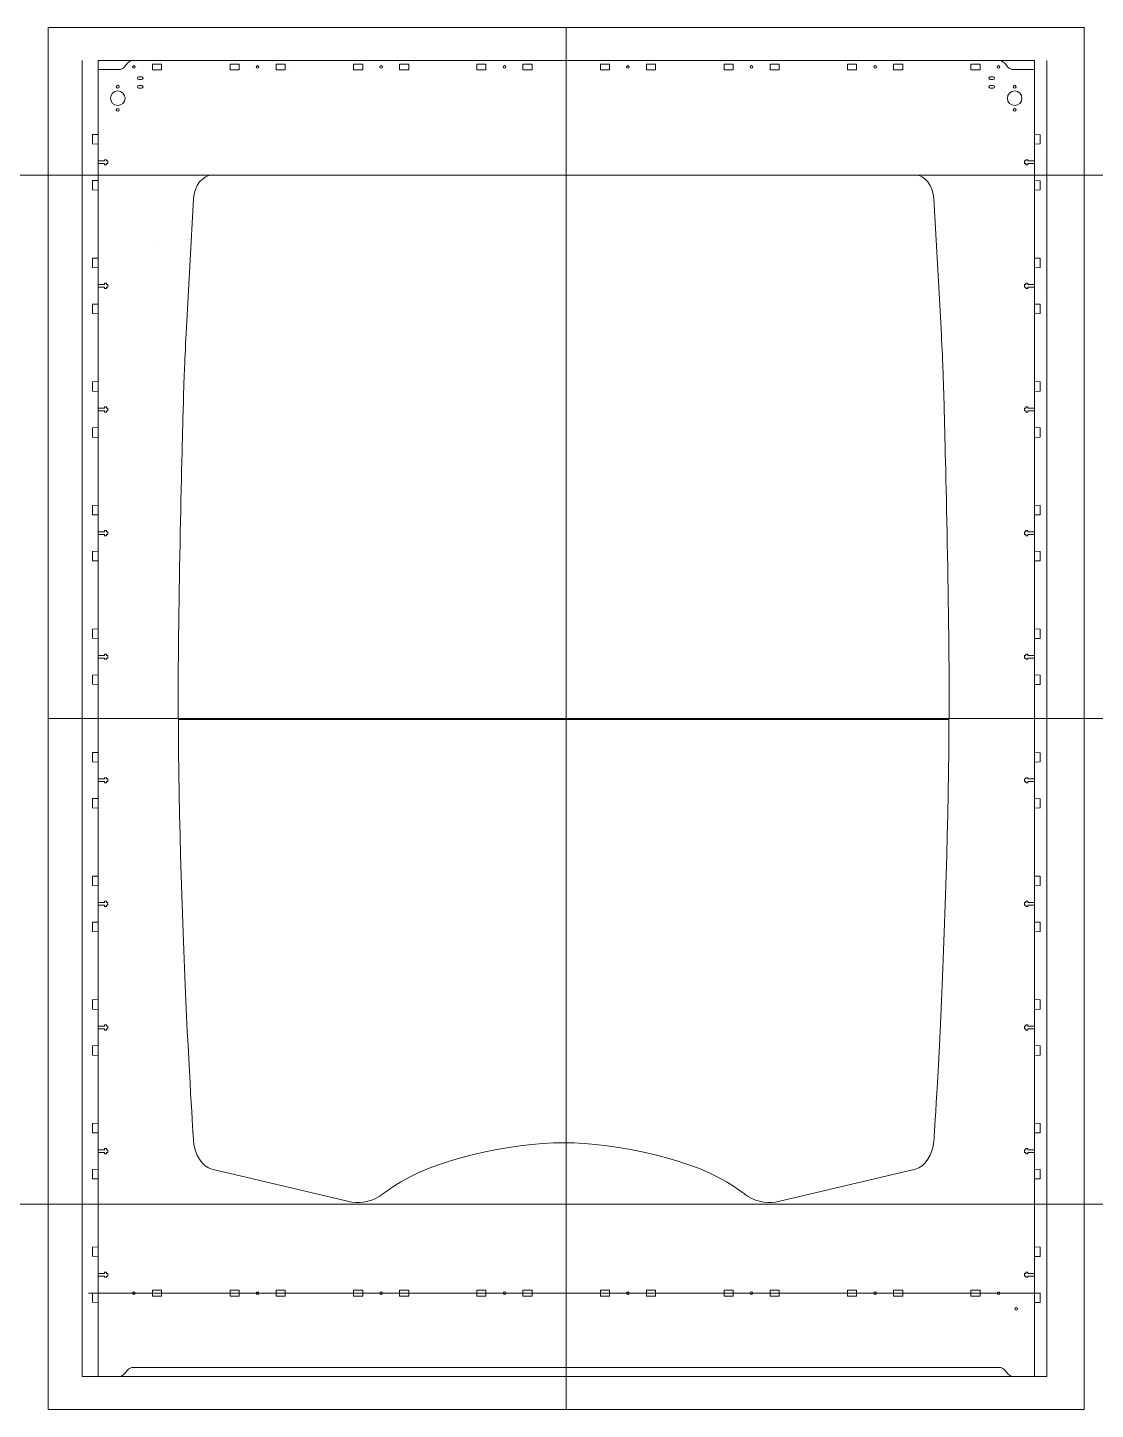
# Model space of a CAD drawing. Header units: millimetres. Extents: x -1390 to 6316, y -1840 to 2435.
# Drawn here: x 1682 to 2610, y 0 to 1200 of the extents above; entities that cross this region are included whole.
import ezdxf

# ---------------------------------------------------------------- set-up
doc = ezdxf.new("R2010")
doc.units = ezdxf.units.MM
for name, color, linetype, lineweight, true_color in [('Front', 1, 'CONTINUOUS', 0, 0xff0000), ('Laser Table', 3, 'CONTINUOUS', 0, 0x00ff00), ('New Front', 1, 'CONTINUOUS', 0, 0xff0000), ('Referance lines', 3, 'CONTINUOUS', 0, 0x00ff00)]:
    doc.layers.add(name, color=color, linetype=linetype, lineweight=lineweight, true_color=true_color)

msp = doc.modelspace()

# ---------------------------------------------------------------- linework, layer by layer
at = {"layer": 'Front', "color": 1, "true_color": 0xff0000}
for points in [[(1781.2, 1157.4), (1778.8, 1157.4)], [(1778.8, 1155), (1781.2, 1155), (1781.2, 1155)], [(2520.8, 1157.4), (2518.4, 1157.4)], [(2518.4, 1155), (2520.8, 1155), (2520.8, 1155)], [(1781.2, 1149.7), (1778.8, 1149.7)], [(1778.8, 1147.3), (1781.2, 1147.3), (1781.2, 1147.3)], [(2520.8, 1149.7), (2518.4, 1149.7)], [(2518.4, 1147.3), (2520.8, 1147.3), (2520.8, 1147.3)]]:
    msp.add_lwpolyline(points, dxfattribs=at)
for points in [[(1778.8, 1157.4), (1778.1, 1157.4), (1777.6, 1156.8), (1777.6, 1156.2)], [(1777.6, 1156.2), (1777.6, 1155.5), (1778.1, 1155), (1778.8, 1155)], [(1782.4, 1156.2), (1782.4, 1156.8), (1781.8, 1157.4), (1781.2, 1157.4)], [(1781.2, 1155), (1781.8, 1155), (1782.4, 1155.5), (1782.4, 1156.2)], [(2518.4, 1157.4), (2517.8, 1157.4), (2517.2, 1156.8), (2517.2, 1156.2)], [(2517.2, 1156.2), (2517.2, 1155.5), (2517.8, 1155), (2518.4, 1155)], [(2522, 1156.2), (2522, 1156.8), (2521.5, 1157.4), (2520.8, 1157.4)], [(2520.8, 1155), (2521.5, 1155), (2522, 1155.5), (2522, 1156.2)], [(1778.8, 1149.7), (1778.1, 1149.7), (1777.6, 1149.1), (1777.6, 1148.5)], [(1777.6, 1148.5), (1777.6, 1147.8), (1778.1, 1147.3), (1778.8, 1147.3)], [(1782.4, 1148.5), (1782.4, 1149.1), (1781.8, 1149.7), (1781.2, 1149.7)], [(1781.2, 1147.3), (1781.8, 1147.3), (1782.4, 1147.8), (1782.4, 1148.5)], [(2518.4, 1149.7), (2517.8, 1149.7), (2517.2, 1149.1), (2517.2, 1148.5)], [(2517.2, 1148.5), (2517.2, 1147.8), (2517.8, 1147.3), (2518.4, 1147.3)], [(2522, 1148.5), (2522, 1149.1), (2521.5, 1149.7), (2520.8, 1149.7)], [(2520.8, 1147.3), (2521.5, 1147.3), (2522, 1147.8), (2522, 1148.5)]]:
    msp.add_open_spline(points, degree=3, dxfattribs=at)
at = {"layer": 'Laser Table', "color": 3, "true_color": 0x00ff00}
for p, q in [((1700, 0), (1700, 1200)), ((2600, 0), (2600, 1200)), ((2600, 0), (1700, 0))]:
    msp.add_line(p, q, dxfattribs=at)
at = {"layer": 'Laser Table'}
msp.add_line((1700, 1200), (2600, 1200), dxfattribs=at)
at = {"layer": 'New Front', "color": 1, "true_color": 0xff0000}
for p, q in [((1773.9, 1171.5), (2526, 1171.5)), ((1761.5, 1163.5), (1743.3, 1163.5)), ((1743.3, 1163.5), (1743.3, 1145.4)), ((2538.4, 1163.5), (2556.7, 1163.5)), ((2556.7, 1163.5), (2556.7, 1145.4)), ((1743.3, 1107.3), (1743.3, 1146.6)), ((2556.7, 1107.2), (2556.7, 1146.6)), ((1738.4, 1107.1), (1743.3, 1107.3)), ((1738.4, 1099), (1738.4, 1107.1)), ((2556.7, 1107.2), (2561.6, 1107)), ((2561.6, 1107), (2561.6, 1099)), ((1743.3, 1098.8), (1738.4, 1099)), ((1743.3, 1084.2), (1743.3, 1098.8)), ((2561.6, 1099), (2556.7, 1098.8)), ((2556.7, 1098.8), (2556.7, 1084.2)), ((1748.9, 1084.2), (1743.3, 1084.2)), ((1743.3, 1067.3), (1743.3, 1081.9)), ((1743.3, 1081.9), (1748.9, 1081.9)), ((1750.7, 1085.3), (1748.9, 1085.3)), ((1748.9, 1085.3), (1748.9, 1084.2)), ((1748.9, 1081.9), (1748.9, 1080.8)), ((1748.9, 1080.8), (1750.7, 1080.8)), ((1750.7, 1084.2), (1750.7, 1085.3)), ((1751.9, 1084.2), (1750.7, 1084.2)), ((1750.7, 1080.8), (1750.7, 1081.9)), ((1750.7, 1081.9), (1751.9, 1081.9)), ((1751.9, 1081.9), (1751.9, 1084.2)), ((2549.3, 1084.2), (2548.1, 1084.2)), ((2548.1, 1084.2), (2548.1, 1081.9)), ((2548.1, 1081.9), (2549.3, 1081.9)), ((2551.1, 1085.3), (2549.3, 1085.3)), ((2549.3, 1085.3), (2549.3, 1084.2)), ((2549.3, 1081.9), (2549.3, 1080.8)), ((2549.3, 1080.8), (2551.1, 1080.8)), ((2551.1, 1084.2), (2551.1, 1085.3)), ((2556.7, 1084.2), (2551.1, 1084.2)), ((2551.1, 1080.8), (2551.1, 1081.9)), ((2551.1, 1081.9), (2556.7, 1081.9)), ((2556.7, 1081.9), (2556.7, 1067.2)), ((1738.4, 1067.1), (1743.3, 1067.3)), ((1738.4, 1059), (1738.4, 1067.1)), ((1743.3, 1058.8), (1738.4, 1059)), ((1743.3, 999.9), (1743.3, 1058.8)), ((2556.7, 1067.2), (2561.6, 1067)), ((2561.6, 1059), (2556.7, 1058.8)), ((2556.7, 1058.8), (2556.7, 999.9)), ((2561.6, 1067), (2561.6, 1059)), ((1738.4, 999.7), (1743.3, 999.9)), ((1738.4, 991.7), (1738.4, 999.7)), ((2556.7, 999.9), (2561.6, 999.7)), ((2561.6, 999.7), (2561.6, 991.7)), ((1743.3, 991.5), (1738.4, 991.7)), ((1743.3, 976.8), (1743.3, 991.5)), ((2561.6, 991.7), (2556.7, 991.5)), ((2556.7, 991.5), (2556.7, 976.8)), ((1748.9, 976.8), (1743.3, 976.8)), ((1743.3, 959.9), (1743.3, 974.5)), ((1743.3, 974.5), (1748.9, 974.5)), ((1750.7, 978), (1748.9, 978)), ((1748.9, 978), (1748.9, 976.8)), ((1748.9, 974.5), (1748.9, 973.4)), ((1748.9, 973.4), (1750.7, 973.4)), ((1750.7, 976.8), (1750.7, 978)), ((1751.9, 976.8), (1750.7, 976.8)), ((1750.7, 973.4), (1750.7, 974.5)), ((1750.7, 974.5), (1751.9, 974.5)), ((1751.9, 974.5), (1751.9, 976.8)), ((2549.3, 976.8), (2548.1, 976.8)), ((2548.1, 976.8), (2548.1, 974.5)), ((2548.1, 974.5), (2549.3, 974.5)), ((2551.1, 978), (2549.3, 978)), ((2549.3, 978), (2549.3, 976.8)), ((2549.3, 974.5), (2549.3, 973.4)), ((2549.3, 973.4), (2551.1, 973.4)), ((2551.1, 976.8), (2551.1, 978)), ((2556.7, 976.8), (2551.1, 976.8)), ((2551.1, 973.4), (2551.1, 974.5)), ((2551.1, 974.5), (2556.7, 974.5)), ((2556.7, 974.5), (2556.7, 959.9)), ((1738.4, 959.7), (1743.3, 959.9)), ((1738.4, 951.7), (1738.4, 959.7)), ((1743.3, 951.5), (1738.4, 951.7)), ((1743.3, 892.6), (1743.3, 951.5)), ((2556.7, 959.9), (2561.6, 959.7)), ((2561.6, 951.7), (2556.7, 951.5)), ((2556.7, 951.5), (2556.7, 892.6)), ((2561.6, 959.7), (2561.6, 951.7)), ((1738.4, 892.4), (1743.3, 892.6)), ((1738.4, 884.3), (1738.4, 892.4)), ((2556.7, 892.6), (2561.6, 892.4)), ((2561.6, 892.4), (2561.6, 884.3)), ((1743.3, 884.1), (1738.4, 884.3)), ((1743.3, 869.5), (1743.3, 884.1)), ((2561.6, 884.3), (2556.7, 884.1)), ((2556.7, 884.1), (2556.7, 869.5)), ((1748.9, 869.5), (1743.3, 869.5)), ((1743.3, 852.6), (1743.3, 867.2)), ((1743.3, 867.2), (1748.9, 867.2)), ((1750.7, 870.6), (1748.9, 870.6)), ((1748.9, 870.6), (1748.9, 869.5)), ((1748.9, 867.2), (1748.9, 866.1)), ((1748.9, 866.1), (1750.7, 866.1)), ((1750.7, 869.5), (1750.7, 870.6)), ((1751.9, 869.5), (1750.7, 869.5)), ((1750.7, 866.1), (1750.7, 867.2)), ((1750.7, 867.2), (1751.9, 867.2)), ((1751.9, 867.2), (1751.9, 869.5)), ((2549.3, 869.5), (2548.1, 869.5)), ((2548.1, 869.5), (2548.1, 867.2)), ((2548.1, 867.2), (2549.3, 867.2)), ((2551.1, 870.6), (2549.3, 870.6)), ((2549.3, 870.6), (2549.3, 869.5)), ((2549.3, 867.2), (2549.3, 866.1)), ((2549.3, 866.1), (2551.1, 866.1)), ((2551.1, 869.5), (2551.1, 870.6)), ((2556.7, 869.5), (2551.1, 869.5)), ((2551.1, 866.1), (2551.1, 867.2)), ((2551.1, 867.2), (2556.7, 867.2)), ((2556.7, 867.2), (2556.7, 852.6)), ((1738.4, 852.4), (1743.3, 852.6)), ((1738.4, 844.3), (1738.4, 852.4)), ((2556.7, 852.6), (2561.6, 852.4)), ((2561.6, 852.4), (2561.6, 844.3)), ((1743.3, 844.1), (1738.4, 844.3)), ((1743.3, 785.2), (1743.3, 844.1)), ((2561.6, 844.3), (2556.7, 844.1)), ((2556.7, 844.1), (2556.7, 785.2)), ((1738.4, 785), (1743.3, 785.2)), ((1738.4, 777), (1738.4, 785)), ((2556.7, 785.2), (2561.6, 785)), ((2561.6, 785), (2561.6, 777)), ((1743.3, 776.8), (1738.4, 777)), ((1743.3, 762.2), (1743.3, 776.8)), ((2561.6, 777), (2556.7, 776.8)), ((2556.7, 776.8), (2556.7, 762.2)), ((1748.9, 762.2), (1743.3, 762.2)), ((1743.3, 745.2), (1743.3, 759.9)), ((1743.3, 759.9), (1748.9, 759.9)), ((1750.7, 763.3), (1748.9, 763.3)), ((1748.9, 763.3), (1748.9, 762.2)), ((1748.9, 759.9), (1748.9, 758.7)), ((1748.9, 758.7), (1750.7, 758.7)), ((1750.7, 762.2), (1750.7, 763.3)), ((1751.9, 762.2), (1750.7, 762.2)), ((1750.7, 758.7), (1750.7, 759.9)), ((1750.7, 759.9), (1751.9, 759.9)), ((1751.9, 759.9), (1751.9, 762.2)), ((2549.3, 762.2), (2548.1, 762.2)), ((2548.1, 762.2), (2548.1, 759.9)), ((2548.1, 759.9), (2549.3, 759.9)), ((2551.1, 763.3), (2549.3, 763.3)), ((2549.3, 763.3), (2549.3, 762.2)), ((2549.3, 759.9), (2549.3, 758.7)), ((2549.3, 758.7), (2551.1, 758.7)), ((2551.1, 762.2), (2551.1, 763.3)), ((2556.7, 762.2), (2551.1, 762.2)), ((2551.1, 758.7), (2551.1, 759.9)), ((2551.1, 759.9), (2556.7, 759.9)), ((2556.7, 759.9), (2556.7, 745.2)), ((1738.4, 745), (1743.3, 745.2)), ((1738.4, 737), (1738.4, 745)), ((2556.7, 745.2), (2561.6, 745)), ((2561.6, 745), (2561.6, 737)), ((1743.3, 736.8), (1738.4, 737)), ((1743.3, 677.9), (1743.3, 736.8)), ((2561.6, 737), (2556.7, 736.8)), ((2556.7, 736.8), (2556.7, 677.9)), ((1738.4, 677.7), (1743.3, 677.9)), ((1738.4, 669.7), (1738.4, 677.7)), ((2556.7, 677.9), (2561.6, 677.7)), ((2561.6, 677.7), (2561.6, 669.6)), ((1743.3, 669.5), (1738.4, 669.7)), ((1743.3, 654.8), (1743.3, 669.5)), ((2561.6, 669.6), (2556.7, 669.4)), ((2556.7, 669.4), (2556.7, 654.8)), ((2556.7, 669.4), (2556.7, 639.4)), ((1748.9, 654.8), (1743.3, 654.8)), ((1743.3, 637.9), (1743.3, 652.5)), ((1743.3, 652.5), (1748.9, 652.5)), ((1750.7, 655.9), (1748.9, 655.9)), ((1748.9, 655.9), (1748.9, 654.8)), ((1748.9, 652.5), (1748.9, 651.4)), ((1748.9, 651.4), (1750.7, 651.4)), ((1750.7, 654.8), (1750.7, 655.9)), ((1751.9, 654.8), (1750.7, 654.8)), ((1750.7, 651.4), (1750.7, 652.5)), ((1750.7, 652.5), (1751.9, 652.5)), ((1751.9, 652.5), (1751.9, 654.8)), ((2549.3, 654.8), (2548.1, 654.8)), ((2548.1, 654.8), (2548.1, 652.5)), ((2548.1, 652.5), (2549.3, 652.5)), ((2551.1, 655.9), (2549.3, 655.9)), ((2549.3, 655.9), (2549.3, 654.8)), ((2549.3, 652.5), (2549.3, 651.4)), ((2549.3, 651.4), (2551.1, 651.4)), ((2551.1, 654.8), (2551.1, 655.9)), ((2556.7, 654.8), (2551.1, 654.8)), ((2551.1, 651.4), (2551.1, 652.5)), ((2551.1, 652.5), (2556.7, 652.5)), ((2556.7, 652.5), (2556.7, 637.9)), ((1738.4, 637.7), (1743.3, 637.9)), ((1738.4, 629.7), (1738.4, 637.7)), ((2556.7, 637.9), (2561.6, 637.7)), ((2561.6, 637.7), (2561.6, 629.6)), ((1743.3, 629.5), (1738.4, 629.7)), ((1743.3, 570.6), (1743.3, 629.5)), ((2561.6, 629.6), (2556.7, 629.4)), ((2556.7, 629.4), (2556.7, 570.5)), ((1738.4, 570.4), (1743.3, 570.6)), ((1738.4, 562.3), (1738.4, 570.4)), ((2556.7, 570.5), (2561.6, 570.3)), ((2561.6, 570.3), (2561.6, 562.3)), ((1743.3, 562.1), (1738.4, 562.3)), ((1743.3, 547.5), (1743.3, 562.1)), ((1743.3, 530.6), (1743.3, 560.6)), ((2561.6, 562.3), (2556.7, 562.1)), ((2556.7, 562.1), (2556.7, 547.5)), ((1748.9, 547.5), (1743.3, 547.5)), ((1743.3, 530.6), (1743.3, 545.2)), ((1743.3, 545.2), (1748.9, 545.2)), ((1750.7, 548.6), (1748.9, 548.6)), ((1748.9, 548.6), (1748.9, 547.5)), ((1748.9, 545.2), (1748.9, 544.1)), ((1748.9, 544.1), (1750.7, 544.1)), ((1750.7, 547.5), (1750.7, 548.6)), ((1751.9, 547.5), (1750.7, 547.5)), ((1750.7, 544.1), (1750.7, 545.2)), ((1750.7, 545.2), (1751.9, 545.2)), ((1751.9, 545.2), (1751.9, 547.5)), ((2549.3, 547.5), (2548.1, 547.5)), ((2548.1, 547.5), (2548.1, 545.2)), ((2548.1, 545.2), (2549.3, 545.2)), ((2551.1, 548.6), (2549.3, 548.6)), ((2549.3, 548.6), (2549.3, 547.5)), ((2549.3, 545.2), (2549.3, 544.1)), ((2549.3, 544.1), (2551.1, 544.1)), ((2551.1, 547.5), (2551.1, 548.6)), ((2556.7, 547.5), (2551.1, 547.5)), ((2551.1, 544.1), (2551.1, 545.2)), ((2551.1, 545.2), (2556.7, 545.2)), ((2556.7, 545.2), (2556.7, 530.5)), ((1738.4, 530.4), (1743.3, 530.6)), ((1738.4, 522.3), (1738.4, 530.4)), ((2556.7, 530.5), (2561.6, 530.3)), ((2561.6, 530.3), (2561.6, 522.3)), ((1743.3, 522.1), (1738.4, 522.3)), ((1743.3, 463.2), (1743.3, 522.1)), ((2561.6, 522.3), (2556.7, 522.1)), ((2556.7, 522.1), (2556.7, 463.2)), ((1738.4, 463), (1743.3, 463.2)), ((1738.4, 455), (1738.4, 463)), ((2556.7, 463.2), (2561.6, 463)), ((2561.6, 463), (2561.6, 455)), ((1743.3, 454.8), (1738.4, 455)), ((1743.3, 440.1), (1743.3, 454.8)), ((2561.6, 455), (2556.7, 454.8)), ((2556.7, 454.8), (2556.7, 440.1)), ((1748.9, 440.1), (1743.3, 440.1)), ((1743.3, 423.2), (1743.3, 437.8)), ((1743.3, 437.8), (1748.9, 437.8)), ((1750.7, 441.3), (1748.9, 441.3)), ((1748.9, 441.3), (1748.9, 440.1)), ((1748.9, 437.8), (1748.9, 436.7)), ((1748.9, 436.7), (1750.7, 436.7)), ((1750.7, 440.1), (1750.7, 441.3)), ((1751.9, 440.1), (1750.7, 440.1)), ((1750.7, 436.7), (1750.7, 437.8)), ((1750.7, 437.8), (1751.9, 437.8)), ((1751.9, 437.8), (1751.9, 440.1)), ((2549.3, 440.1), (2548.1, 440.1)), ((2548.1, 440.1), (2548.1, 437.8)), ((2548.1, 437.8), (2549.3, 437.8)), ((2551.1, 441.3), (2549.3, 441.3)), ((2549.3, 441.3), (2549.3, 440.1)), ((2549.3, 437.8), (2549.3, 436.7)), ((2549.3, 436.7), (2551.1, 436.7)), ((2551.1, 440.1), (2551.1, 441.3)), ((2556.7, 440.1), (2551.1, 440.1)), ((2551.1, 436.7), (2551.1, 437.8)), ((2551.1, 437.8), (2556.7, 437.8)), ((2556.7, 437.8), (2556.7, 423.2)), ((1738.4, 423), (1743.3, 423.2)), ((1738.4, 415), (1738.4, 423)), ((2556.7, 423.2), (2561.6, 423)), ((2561.6, 423), (2561.6, 415)), ((1743.3, 414.8), (1738.4, 415)), ((1743.3, 355.9), (1743.3, 414.8)), ((2561.6, 415), (2556.7, 414.8)), ((2556.7, 414.8), (2556.7, 355.9)), ((1738.4, 355.7), (1743.3, 355.9)), ((1738.4, 347.6), (1738.4, 355.7)), ((2556.7, 355.9), (2561.6, 355.7)), ((2561.6, 355.7), (2561.6, 347.6)), ((1743.3, 347.4), (1738.4, 347.6)), ((1743.3, 332.8), (1743.3, 347.4)), ((2561.6, 347.6), (2556.7, 347.4)), ((2556.7, 347.4), (2556.7, 332.8)), ((1748.9, 332.8), (1743.3, 332.8)), ((1743.3, 315.9), (1743.3, 330.5)), ((1743.3, 330.5), (1748.9, 330.5)), ((1750.7, 333.9), (1748.9, 333.9)), ((1748.9, 333.9), (1748.9, 332.8)), ((1748.9, 330.5), (1748.9, 329.4)), ((1748.9, 329.4), (1750.7, 329.4)), ((1750.7, 332.8), (1750.7, 333.9)), ((1751.9, 332.8), (1750.7, 332.8)), ((1750.7, 329.4), (1750.7, 330.5)), ((1750.7, 330.5), (1751.9, 330.5)), ((1751.9, 330.5), (1751.9, 332.8)), ((2549.3, 332.8), (2548.1, 332.8)), ((2548.1, 332.8), (2548.1, 330.5)), ((2548.1, 330.5), (2549.3, 330.5)), ((2551.1, 333.9), (2549.3, 333.9)), ((2549.3, 333.9), (2549.3, 332.8)), ((2549.3, 330.5), (2549.3, 329.4)), ((2549.3, 329.4), (2551.1, 329.4)), ((2551.1, 332.8), (2551.1, 333.9)), ((2556.7, 332.8), (2551.1, 332.8)), ((2551.1, 329.4), (2551.1, 330.5)), ((2551.1, 330.5), (2556.7, 330.5)), ((2556.7, 330.5), (2556.7, 315.9)), ((1738.4, 315.7), (1743.3, 315.9)), ((1738.4, 307.6), (1738.4, 315.7)), ((2556.7, 315.9), (2561.6, 315.7)), ((2561.6, 315.7), (2561.6, 307.6)), ((1743.3, 307.4), (1738.4, 307.6)), ((1743.3, 248.5), (1743.3, 307.4)), ((2561.6, 307.6), (2556.7, 307.4)), ((2556.7, 307.4), (2556.7, 248.5)), ((1738.4, 248.3), (1743.3, 248.5)), ((1738.4, 240.3), (1738.4, 248.3)), ((1743.3, 240.1), (1738.4, 240.3)), ((1743.3, 225.5), (1743.3, 240.1)), ((2556.7, 248.5), (2561.6, 248.3)), ((2561.6, 240.3), (2556.7, 240.1)), ((2556.7, 240.1), (2556.7, 225.5)), ((2561.6, 248.3), (2561.6, 240.3)), ((1748.9, 225.5), (1743.3, 225.5)), ((1743.3, 208.5), (1743.3, 223.2)), ((1743.3, 223.2), (1748.9, 223.2)), ((1750.7, 226.6), (1748.9, 226.6)), ((1748.9, 226.6), (1748.9, 225.5)), ((1748.9, 223.2), (1748.9, 222)), ((1748.9, 222), (1750.7, 222)), ((1750.7, 225.5), (1750.7, 226.6)), ((1751.9, 225.5), (1750.7, 225.5)), ((1750.7, 222), (1750.7, 223.2)), ((1750.7, 223.2), (1751.9, 223.2)), ((1751.9, 223.2), (1751.9, 225.5)), ((2549.3, 225.5), (2548.1, 225.5)), ((2548.1, 225.5), (2548.1, 223.2)), ((2548.1, 223.2), (2549.3, 223.2)), ((2551.1, 226.6), (2549.3, 226.6)), ((2549.3, 226.6), (2549.3, 225.5)), ((2549.3, 223.2), (2549.3, 222)), ((2549.3, 222), (2551.1, 222)), ((2551.1, 225.5), (2551.1, 226.6)), ((2556.7, 225.5), (2551.1, 225.5)), ((2551.1, 222), (2551.1, 223.2)), ((2551.1, 223.2), (2556.7, 223.2)), ((2556.7, 223.2), (2556.7, 208.5)), ((1738.4, 208.3), (1743.3, 208.5)), ((1738.4, 200.3), (1738.4, 208.3)), ((2556.7, 208.5), (2561.6, 208.3)), ((2561.6, 208.3), (2561.6, 200.3)), ((1743.3, 200.1), (1738.4, 200.3)), ((1743.3, 141.2), (1743.3, 200.1)), ((2561.6, 200.3), (2556.7, 200.1)), ((2556.7, 200.1), (2556.7, 141.2)), ((1738.4, 141), (1743.3, 141.2)), ((1738.4, 133), (1738.4, 141)), ((1743.3, 132.8), (1738.4, 133)), ((1743.3, 118.1), (1743.3, 132.8)), ((2556.7, 141.2), (2561.6, 141)), ((2561.6, 132.9), (2556.7, 132.7)), ((2556.7, 132.7), (2556.7, 118.1)), ((2561.6, 141), (2561.6, 132.9)), ((1748.9, 118.1), (1743.3, 118.1)), ((1743.3, 101.2), (1743.3, 115.8)), ((1743.3, 115.8), (1748.9, 115.8)), ((1750.7, 119.2), (1748.9, 119.2)), ((1748.9, 119.2), (1748.9, 118.1)), ((1748.9, 115.8), (1748.9, 114.7)), ((1748.9, 114.7), (1750.7, 114.7)), ((1750.7, 118.1), (1750.7, 119.2)), ((1751.9, 118.1), (1750.7, 118.1)), ((1750.7, 114.7), (1750.7, 115.8)), ((1750.7, 115.8), (1751.9, 115.8)), ((1751.9, 115.8), (1751.9, 118.1)), ((2549.3, 118.1), (2548.1, 118.1)), ((2548.1, 118.1), (2548.1, 115.8)), ((2548.1, 115.8), (2549.3, 115.8)), ((2551.1, 119.2), (2549.3, 119.2)), ((2549.3, 119.2), (2549.3, 118.1)), ((2549.3, 115.8), (2549.3, 114.7)), ((2549.3, 114.7), (2551.1, 114.7)), ((2551.1, 118.1), (2551.1, 119.2)), ((2556.7, 118.1), (2551.1, 118.1)), ((2551.1, 114.7), (2551.1, 115.8)), ((2551.1, 115.8), (2556.7, 115.8)), ((2556.7, 115.8), (2556.7, 101.2)), ((1738.4, 101), (1743.3, 101.2)), ((1738.4, 93), (1738.4, 101)), ((2556.7, 101.2), (2561.6, 101)), ((2561.6, 101), (2561.6, 92.9)), ((1743.3, 92.8), (1738.4, 93)), ((1743.3, 92.8), (1743.3, 53.4)), ((2561.6, 92.9), (2556.7, 92.7)), ((2556.7, 92.7), (2556.7, 53.4)), ((1743.3, 53.4), (1743.3, 28.5)), ((2556.7, 28.5), (2556.7, 53.4)), ((1773.8, 36.5), (2526.2, 36.5)), ((1743.3, 28.5), (1761.5, 28.5))]:
    msp.add_line(p, q, dxfattribs=at)
for points in [[(1769.2, 1169.3), (1766.1, 1165.7)], [(1973.7, 1171.5), (1773.9, 1171.5)], [(1774.6, 1164.7), (1774.6, 1164.7)], [(1782.2, 1164.9), (1782.2, 1164.9)], [(1790.6, 1168.3), (1798.5, 1168.3), (1798.5, 1163.4), (1790.6, 1163.4), (1790.6, 1168.3), (1790.6, 1168.3)], [(1858, 1168.3), (1865.9, 1168.3), (1865.9, 1163.4), (1858, 1163.4), (1858, 1168.3), (1858, 1168.3)], [(1881.9, 1164.7), (1881.9, 1164.7)], [(1898, 1168.3), (1905.9, 1168.3), (1905.9, 1163.4), (1898, 1163.4), (1898, 1168.3), (1898, 1168.3)], [(1912.7, 1164.7), (1912.7, 1164.7)], [(1965.3, 1168.3), (1973.2, 1168.3), (1973.2, 1163.4), (1965.3, 1163.4), (1965.3, 1168.3), (1965.3, 1168.3)], [(1989.3, 1164.7), (1989.3, 1164.7)], [(2005.3, 1168.3), (2013.2, 1168.3), (2013.2, 1163.4), (2005.3, 1163.4), (2005.3, 1168.3), (2005.3, 1168.3)], [(2072.4, 1168.3), (2080.3, 1168.3), (2080.3, 1163.4), (2072.4, 1163.4), (2072.4, 1168.3), (2072.4, 1168.3)], [(2096.3, 1164.7), (2096.3, 1164.7)], [(2112.4, 1168.3), (2120.3, 1168.3), (2120.3, 1163.4), (2112.4, 1163.4), (2112.4, 1168.3), (2112.4, 1168.3)], [(2179.7, 1168.3), (2187.6, 1168.3), (2187.6, 1163.4), (2179.7, 1163.4), (2179.7, 1168.3), (2179.7, 1168.3)], [(2203.7, 1164.7), (2203.7, 1164.7)], [(2219.7, 1168.3), (2227.6, 1168.3), (2227.6, 1163.4), (2219.7, 1163.4), (2219.7, 1168.3), (2219.7, 1168.3)], [(2287.1, 1168.3), (2294.9, 1168.3), (2294.9, 1163.4), (2287.1, 1163.4), (2287.1, 1168.3), (2287.1, 1168.3)], [(2311, 1164.7), (2311, 1164.7)], [(2526, 1171.5), (2326.2, 1171.5)], [(2327.1, 1168.3), (2334.9, 1168.3), (2334.9, 1163.4), (2327.1, 1163.4), (2327.1, 1168.3), (2327.1, 1168.3)], [(2394.4, 1168.3), (2402.3, 1168.3), (2402.3, 1163.4), (2394.4, 1163.4), (2394.4, 1168.3), (2394.4, 1168.3)], [(2418.3, 1164.7), (2418.3, 1164.7)], [(2434.4, 1168.3), (2442.3, 1168.3), (2442.3, 1163.4), (2434.4, 1163.4), (2434.4, 1168.3), (2434.4, 1168.3)], [(2501.6, 1168.3), (2509.5, 1168.3), (2509.5, 1163.4), (2501.6, 1163.4), (2501.6, 1168.3), (2501.6, 1168.3)], [(2525.5, 1164.7), (2525.5, 1164.7)], [(2533.7, 1165.7), (2530.6, 1169.3)], [(1759.2, 1148.7), (1759.2, 1148.7)], [(2538.4, 1148.7), (2538.4, 1148.7)], [(1754.1, 1138.7), (1754.1, 1138.7)], [(1759.2, 1128.7), (1759.2, 1128.7)], [(2533.2, 1138.7), (2533.2, 1138.7)], [(2538.4, 1128.7), (2538.4, 1128.7)], [(1842.5, 1072), (2453.2, 1072)], [(1819.9, 934.5), (1826.3, 1051.4)], [(2469.4, 1051.4), (2475.9, 933.5)], [(1792.3, 1009.5), (1792.3, 1009.5)], [(2147.8, 231.5), (2147.8, 231.5)], [(1963.9, 180), (1842.3, 208.6)], [(2453.3, 208.6), (2331.8, 180)], [(1999.3, 193.2), (1996.1, 190.9)], [(2299.5, 190.9), (2296.3, 193.2)], [(1774.6, 99.8), (1774.6, 99.8)], [(1790.6, 103.4), (1798.5, 103.4), (1798.5, 98.4), (1790.6, 98.4), (1790.6, 103.4), (1790.6, 103.4)], [(1858, 103.4), (1865.9, 103.4), (1865.9, 98.4), (1858, 98.4), (1858, 103.4), (1858, 103.4)], [(1881.9, 99.8), (1881.9, 99.8)], [(1898, 103.4), (1905.9, 103.4), (1905.9, 98.4), (1898, 98.4), (1898, 103.4), (1898, 103.4)], [(1965.3, 103.4), (1973.2, 103.4), (1973.2, 98.4), (1965.3, 98.4), (1965.3, 103.4), (1965.3, 103.4)], [(1989.3, 99.8), (1989.3, 99.8)], [(2005.3, 103.4), (2013.2, 103.4), (2013.2, 98.4), (2005.3, 98.4), (2005.3, 103.4), (2005.3, 103.4)], [(2072.4, 103.4), (2080.3, 103.4), (2080.3, 98.4), (2072.4, 98.4), (2072.4, 103.4), (2072.4, 103.4)], [(2096.3, 99.8), (2096.3, 99.8)], [(2112.4, 103.4), (2120.3, 103.4), (2120.3, 98.4), (2112.4, 98.4), (2112.4, 103.4), (2112.4, 103.4)], [(2179.7, 103.4), (2187.6, 103.4), (2187.6, 98.4), (2179.7, 98.4), (2179.7, 103.4), (2179.7, 103.4)], [(2203.7, 99.8), (2203.7, 99.8)], [(2219.7, 103.4), (2227.6, 103.4), (2227.6, 98.4), (2219.7, 98.4), (2219.7, 103.4), (2219.7, 103.4)], [(2287.1, 103.4), (2294.9, 103.4), (2294.9, 98.4), (2287.1, 98.4), (2287.1, 103.4), (2287.1, 103.4)], [(2311, 99.8), (2311, 99.8)], [(2327.1, 103.4), (2334.9, 103.4), (2334.9, 98.4), (2327.1, 98.4), (2327.1, 103.4), (2327.1, 103.4)], [(2394.4, 103.4), (2402.3, 103.4), (2402.3, 98.4), (2394.4, 98.4), (2394.4, 103.4), (2394.4, 103.4)], [(2418.3, 99.8), (2418.3, 99.8)], [(2434.4, 103.4), (2442.3, 103.4), (2442.3, 98.4), (2434.4, 98.4), (2434.4, 103.4), (2434.4, 103.4)], [(2501.6, 103.4), (2509.5, 103.4), (2509.5, 98.4), (2501.6, 98.4), (2501.6, 103.4), (2501.6, 103.4)], [(2525.5, 99.8), (2525.5, 99.8)], [(2542.1, 87.2), (2542.1, 87.2)], [(1773.8, 36.5), (1973.9, 36.5)], [(2326.2, 36.5), (2526.2, 36.5)], [(1766.1, 30.7), (1769.2, 34.3)], [(2530.8, 34.3), (2533.9, 30.7)], [(2538.6, 28.5), (2556.7, 28.5), (2556.7, 28.5)]]:
    msp.add_lwpolyline(points, dxfattribs=at)
for points in [[(1766.1, 1165.7), (1765.1, 1164.5), (1763, 1163.5), (1761.5, 1163.5)], [(1773.9, 1171.5), (1772.3, 1171.5), (1770.2, 1170.5), (1769.2, 1169.3)], [(1773.4, 1165.9), (1773.4, 1166.5), (1773.9, 1167), (1774.6, 1167)], [(1774.6, 1164.7), (1773.9, 1164.7), (1773.4, 1165.2), (1773.4, 1165.9)], [(1774.6, 1167), (1775.2, 1167), (1775.7, 1166.5), (1775.7, 1165.9)], [(1775.7, 1165.9), (1775.7, 1165.2), (1775.2, 1164.7), (1774.6, 1164.7)], [(1880.8, 1165.9), (1880.8, 1166.5), (1881.3, 1167), (1881.9, 1167)], [(1881.9, 1164.7), (1881.3, 1164.7), (1880.8, 1165.2), (1880.8, 1165.9)], [(1881.9, 1167), (1882.5, 1167), (1883.1, 1166.5), (1883.1, 1165.9)], [(1883.1, 1165.9), (1883.1, 1165.2), (1882.5, 1164.7), (1881.9, 1164.7)], [(1988.1, 1165.9), (1988.1, 1166.5), (1988.6, 1167), (1989.3, 1167)], [(1989.3, 1164.7), (1988.6, 1164.7), (1988.1, 1165.2), (1988.1, 1165.9)], [(1989.3, 1167), (1989.9, 1167), (1990.4, 1166.5), (1990.4, 1165.9)], [(1990.4, 1165.9), (1990.4, 1165.2), (1989.9, 1164.7), (1989.3, 1164.7)], [(2095.2, 1165.9), (2095.2, 1166.5), (2095.7, 1167), (2096.3, 1167)], [(2096.3, 1164.7), (2095.7, 1164.7), (2095.2, 1165.2), (2095.2, 1165.9)], [(2096.3, 1167), (2097, 1167), (2097.5, 1166.5), (2097.5, 1165.9)], [(2097.5, 1165.9), (2097.5, 1165.2), (2097, 1164.7), (2096.3, 1164.7)], [(2202.5, 1165.9), (2202.5, 1166.5), (2203, 1167), (2203.7, 1167)], [(2203.7, 1164.7), (2203, 1164.7), (2202.5, 1165.2), (2202.5, 1165.9)], [(2203.7, 1167), (2204.3, 1167), (2204.8, 1166.5), (2204.8, 1165.9)], [(2204.8, 1165.9), (2204.8, 1165.2), (2204.3, 1164.7), (2203.7, 1164.7)], [(2309.9, 1165.9), (2309.9, 1166.5), (2310.4, 1167), (2311, 1167)], [(2311, 1164.7), (2310.4, 1164.7), (2309.9, 1165.2), (2309.9, 1165.9)], [(2311, 1167), (2311.6, 1167), (2312.1, 1166.5), (2312.1, 1165.9)], [(2312.1, 1165.9), (2312.1, 1165.2), (2311.6, 1164.7), (2311, 1164.7)], [(2417.2, 1165.9), (2417.2, 1166.5), (2417.7, 1167), (2418.3, 1167)], [(2418.3, 1164.7), (2417.7, 1164.7), (2417.2, 1165.2), (2417.2, 1165.9)], [(2418.3, 1167), (2419, 1167), (2419.5, 1166.5), (2419.5, 1165.9)], [(2419.5, 1165.9), (2419.5, 1165.2), (2419, 1164.7), (2418.3, 1164.7)], [(2524.4, 1165.9), (2524.4, 1166.5), (2524.9, 1167), (2525.5, 1167)], [(2525.5, 1164.7), (2524.9, 1164.7), (2524.4, 1165.2), (2524.4, 1165.9)], [(2525.5, 1167), (2526.2, 1167), (2526.7, 1166.5), (2526.7, 1165.9)], [(2526.7, 1165.9), (2526.7, 1165.2), (2526.2, 1164.7), (2525.5, 1164.7)], [(2530.6, 1169.3), (2529.6, 1170.5), (2527.6, 1171.5), (2526, 1171.5)], [(2538.4, 1163.5), (2536.8, 1163.5), (2534.7, 1164.5), (2533.7, 1165.7)], [(1760.4, 1145), (1756.9, 1145), (1754.1, 1142.2), (1754.1, 1138.7)], [(1760.4, 1149.9), (1759.8, 1149.9), (1759.2, 1149.3), (1759.2, 1148.7)], [(1759.2, 1148.7), (1759.2, 1148), (1759.8, 1147.5), (1760.4, 1147.5)], [(1761.6, 1148.7), (1761.6, 1149.3), (1761.1, 1149.9), (1760.4, 1149.9)], [(1760.4, 1147.5), (1761.1, 1147.5), (1761.6, 1148), (1761.6, 1148.7)], [(1766.8, 1138.7), (1766.8, 1142.2), (1763.9, 1145), (1760.4, 1145)], [(2539.6, 1145), (2536.1, 1145), (2533.2, 1142.2), (2533.2, 1138.7)], [(2539.6, 1149.9), (2538.9, 1149.9), (2538.4, 1149.3), (2538.4, 1148.7)], [(2538.4, 1148.7), (2538.4, 1148), (2538.9, 1147.5), (2539.6, 1147.5)], [(2540.8, 1148.7), (2540.8, 1149.3), (2540.2, 1149.9), (2539.6, 1149.9)], [(2539.6, 1147.5), (2540.2, 1147.5), (2540.8, 1148), (2540.8, 1148.7)], [(2545.9, 1138.7), (2545.9, 1142.2), (2543.1, 1145), (2539.6, 1145)], [(1754.1, 1138.7), (1754.1, 1135.2), (1756.9, 1132.4), (1760.4, 1132.4)], [(1760.4, 1129.9), (1759.8, 1129.9), (1759.2, 1129.3), (1759.2, 1128.7)], [(1759.2, 1128.7), (1759.2, 1128), (1759.8, 1127.5), (1760.4, 1127.5)], [(1760.4, 1132.4), (1763.9, 1132.4), (1766.8, 1135.2), (1766.8, 1138.7)], [(1761.6, 1128.7), (1761.6, 1129.3), (1761.1, 1129.9), (1760.4, 1129.9)], [(1760.4, 1127.5), (1761.1, 1127.5), (1761.6, 1128), (1761.6, 1128.7)], [(2533.2, 1138.7), (2533.2, 1135.2), (2536.1, 1132.4), (2539.6, 1132.4)], [(2539.6, 1129.9), (2538.9, 1129.9), (2538.4, 1129.3), (2538.4, 1128.7)], [(2538.4, 1128.7), (2538.4, 1128), (2538.9, 1127.5), (2539.6, 1127.5)], [(2539.6, 1132.4), (2543.1, 1132.4), (2545.9, 1135.2), (2545.9, 1138.7)], [(2540.8, 1128.7), (2540.8, 1129.3), (2540.2, 1129.9), (2539.6, 1129.9)], [(2539.6, 1127.5), (2540.2, 1127.5), (2540.8, 1128), (2540.8, 1128.7)], [(1826.3, 1051.4), (1827, 1062.7), (1834.3, 1072), (1842.5, 1072)], [(2453.2, 1072), (2461.4, 1072), (2468.7, 1062.7), (2469.4, 1051.4)], [(1818.3, 901.9), (1818.6, 908.5), (1819.3, 923.2), (1819.9, 934.5)], [(2475.9, 933.5), (2476.5, 922.1), (2477.2, 907.7), (2477.4, 901.4)], [(1817.3, 869.3), (1817.6, 880.7), (1818.1, 895.4), (1818.3, 901.9)], [(2477.4, 901.4), (2477.6, 895.1), (2478, 880.7), (2478.3, 869.3)], [(1813, 628.3), (1813, 713.1), (1817.3, 869.3), (1817.3, 869.3)], [(2478.3, 869.3), (2478.3, 869.3), (2482.6, 713.1), (2482.6, 628.3)], [(1826.3, 232.9), (1826.3, 232.9), (1813, 425.9), (1813, 628.3)], [(2482.6, 628.3), (2482.6, 425.9), (2469.4, 232.9), (2469.4, 232.9)], [(1842.3, 208.6), (1834.3, 210.6), (1827, 221.5), (1826.3, 232.9)], [(2147.8, 231.5), (2101.8, 231.5), (2034.4, 217.3), (1999.3, 193.2)], [(2296.3, 193.2), (2261.3, 217.3), (2193.8, 231.5), (2147.8, 231.5)], [(2469.4, 232.9), (2468.6, 221.5), (2461.3, 210.6), (2453.3, 208.6)], [(1990, 186.6), (1983.7, 181.3), (1972, 178.4), (1963.9, 180)], [(1996.1, 190.9), (1990, 186.6), (1990, 186.6), (1990, 186.6)], [(2305.6, 186.6), (2305.6, 186.6), (2305.6, 186.6), (2299.5, 190.9)], [(2331.8, 180), (2323.7, 178.4), (2311.9, 181.3), (2305.6, 186.6)], [(1773.4, 100.9), (1773.4, 101.5), (1773.9, 102.1), (1774.6, 102.1)], [(1774.6, 99.8), (1773.9, 99.8), (1773.4, 100.3), (1773.4, 100.9)], [(1774.6, 102.1), (1775.2, 102.1), (1775.7, 101.5), (1775.7, 100.9)], [(1775.7, 100.9), (1775.7, 100.3), (1775.2, 99.8), (1774.6, 99.8)], [(1880.8, 100.9), (1880.8, 101.5), (1881.3, 102.1), (1881.9, 102.1)], [(1881.9, 99.8), (1881.3, 99.8), (1880.8, 100.3), (1880.8, 100.9)], [(1881.9, 102.1), (1882.5, 102.1), (1883.1, 101.5), (1883.1, 100.9)], [(1883.1, 100.9), (1883.1, 100.3), (1882.5, 99.8), (1881.9, 99.8)], [(1988.1, 100.9), (1988.1, 101.5), (1988.6, 102.1), (1989.3, 102.1)], [(1989.3, 99.8), (1988.6, 99.8), (1988.1, 100.3), (1988.1, 100.9)], [(1989.3, 102.1), (1989.9, 102.1), (1990.4, 101.5), (1990.4, 100.9)], [(1990.4, 100.9), (1990.4, 100.3), (1989.9, 99.8), (1989.3, 99.8)], [(2095.2, 100.9), (2095.2, 101.5), (2095.7, 102.1), (2096.3, 102.1)], [(2096.3, 99.8), (2095.7, 99.8), (2095.2, 100.3), (2095.2, 100.9)], [(2096.3, 102.1), (2097, 102.1), (2097.5, 101.5), (2097.5, 100.9)], [(2097.5, 100.9), (2097.5, 100.3), (2097, 99.8), (2096.3, 99.8)], [(2202.5, 100.9), (2202.5, 101.5), (2203, 102.1), (2203.7, 102.1)], [(2203.7, 99.8), (2203, 99.8), (2202.5, 100.3), (2202.5, 100.9)], [(2203.7, 102.1), (2204.3, 102.1), (2204.8, 101.5), (2204.8, 100.9)], [(2204.8, 100.9), (2204.8, 100.3), (2204.3, 99.8), (2203.7, 99.8)], [(2309.9, 100.9), (2309.9, 101.5), (2310.4, 102.1), (2311, 102.1)], [(2311, 99.8), (2310.4, 99.8), (2309.9, 100.3), (2309.9, 100.9)], [(2311, 102.1), (2311.6, 102.1), (2312.1, 101.5), (2312.1, 100.9)], [(2312.1, 100.9), (2312.1, 100.3), (2311.6, 99.8), (2311, 99.8)], [(2417.2, 100.9), (2417.2, 101.5), (2417.7, 102.1), (2418.3, 102.1)], [(2418.3, 99.8), (2417.7, 99.8), (2417.2, 100.3), (2417.2, 100.9)], [(2418.3, 102.1), (2419, 102.1), (2419.5, 101.5), (2419.5, 100.9)], [(2419.5, 100.9), (2419.5, 100.3), (2419, 99.8), (2418.3, 99.8)], [(2524.4, 100.9), (2524.4, 101.5), (2524.9, 102.1), (2525.5, 102.1)], [(2525.5, 99.8), (2524.9, 99.8), (2524.4, 100.3), (2524.4, 100.9)], [(2525.5, 102.1), (2526.2, 102.1), (2526.7, 101.5), (2526.7, 100.9)], [(2526.7, 100.9), (2526.7, 100.3), (2526.2, 99.8), (2525.5, 99.8)], [(2539.8, 87.2), (2539.8, 87.8), (2540.3, 88.4), (2541, 88.4)], [(2541, 86.1), (2540.3, 86.1), (2539.8, 86.6), (2539.8, 87.2)], [(2541, 88.4), (2541.6, 88.4), (2542.1, 87.8), (2542.1, 87.2)], [(2542.1, 87.2), (2542.1, 86.6), (2541.6, 86.1), (2541, 86.1)], [(1769.2, 34.3), (1770.2, 35.5), (1772.3, 36.5), (1773.8, 36.5)], [(2526.2, 36.5), (2527.8, 36.5), (2529.8, 35.5), (2530.8, 34.3)], [(1761.5, 28.5), (1763, 28.5), (1765.1, 29.5), (1766.1, 30.7)], [(2533.9, 30.7), (2534.9, 29.5), (2537, 28.5), (2538.6, 28.5)]]:
    msp.add_open_spline(points, degree=3, dxfattribs=at)
at = {"layer": 'Referance lines', "color": 3, "true_color": 0x00ff00}
for p, q in [((2150, 1200), (2150, 0)), ((1743.3, 1171.5), (2556.7, 1171.5)), ((1743.3, 28.5), (1743.3, 1171.5)), ((2556.7, 1171.5), (2556.7, 600)), ((2150, 1072), (2150, 231.4)), ((2556.7, 600), (2556.7, 28.5)), ((2704.3, 600), (2597, 600)), ((2704.3, 600), (2597, 600)), ((2704.3, 600), (2597, 600)), ((1813.1, 599.2), (2482.5, 599.2)), ((2150, 47.2), (2150, 154.6)), ((1735, 100.9), (2561.9, 100.9)), ((1747.5, 100.9), (2549.5, 100.9)), ((1881.9, 100.9), (1774.6, 100.9)), ((1989.3, 100.9), (1881.9, 100.9)), ((2096.3, 100.9), (1989, 100.9)), ((2096.3, 100.9), (2203.7, 100.9)), ((2203.7, 100.9), (2311, 100.9)), ((2311, 100.9), (2418.3, 100.9)), ((2418.3, 100.9), (2525.7, 100.9))]:
    msp.add_line(p, q, dxfattribs=at)
at = {"layer": 'Referance lines'}
for p, q in [((1729.5, 28.5), (1729.5, 1171.5)), ((2567.5, 1171.5), (2567.5, 28.5)), ((4328.2, 1072), (1509.1, 1072)), ((2600, 600), (1700, 600)), ((4328.2, 178.3), (1509.1, 178.3)), ((2567.5, 28.5), (1729.5, 28.5))]:
    msp.add_line(p, q, dxfattribs=at)

doc.saveas('drawing.dxf')
